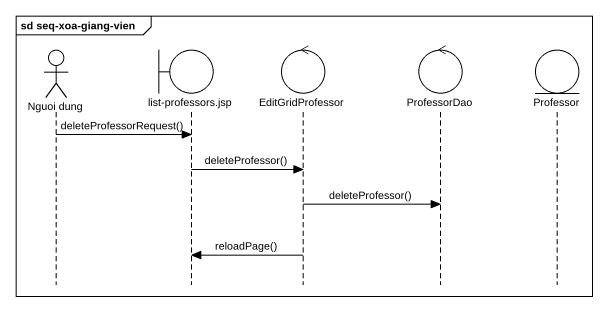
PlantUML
@startuml
mainframe sd seq-xoa-giang-vien
hide footbox
actor "Nguoi dung" as Nguoi_dung
boundary "list-professors.jsp" as list_professors_jsp
control EditGridProfessor
control ProfessorDao
entity Professor

Nguoi_dung -> list_professors_jsp : deleteProfessorRequest()
list_professors_jsp -> EditGridProfessor : deleteProfessor()
EditGridProfessor -> ProfessorDao : deleteProfessor()
EditGridProfessor -> list_professors_jsp : reloadPage()
@enduml
